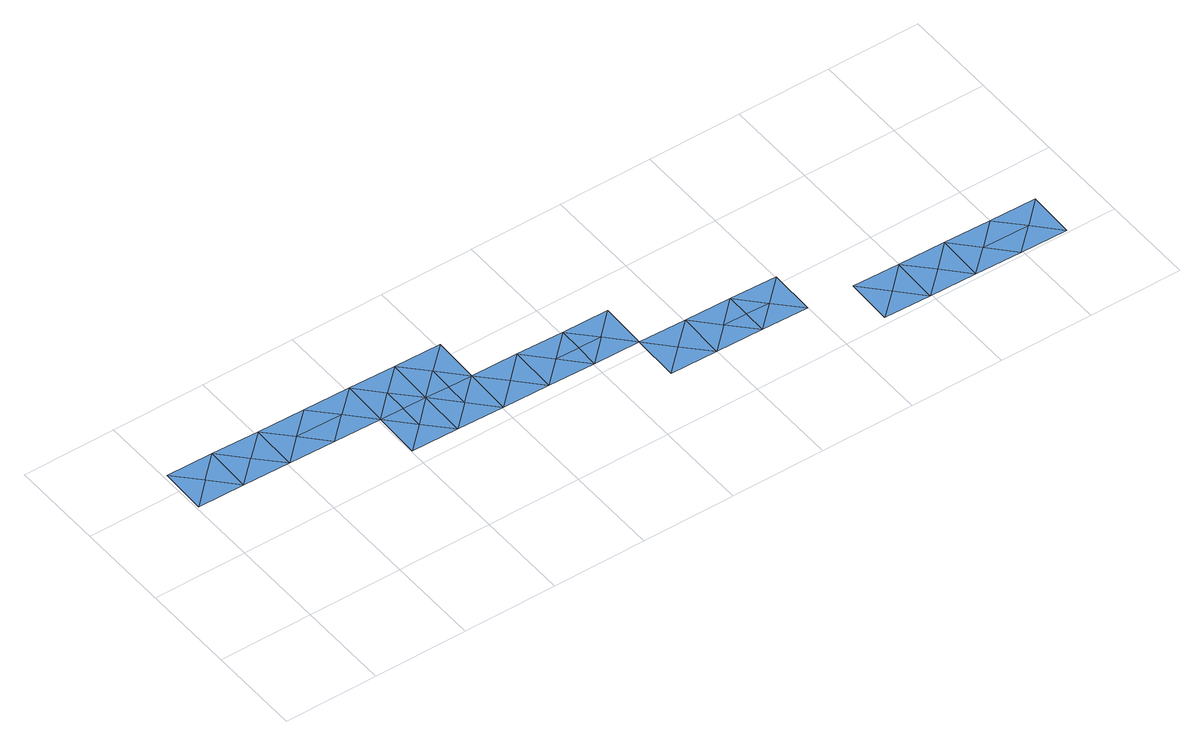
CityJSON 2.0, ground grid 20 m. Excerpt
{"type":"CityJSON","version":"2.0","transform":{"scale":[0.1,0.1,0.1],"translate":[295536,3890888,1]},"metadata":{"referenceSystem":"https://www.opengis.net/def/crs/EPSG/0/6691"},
"CityObjects":{
"waterbody1":{"type":"WaterBody","attributes":{"name":"静岡県第4次地震被害想定（元禄型関東地震）","種類":"3","津波浸水想定.浸水ランクフィールド":"Tsunami_rank.xml","津波浸水想定.浸水ランク":"2","class":"1140"},"geometry":[{"type":"MultiSurface","lod":"1","boundaries":[[[0,1,2]],[[0,3,1]],[[4,5,6]],[[6,5,7]],[[3,8,1]],[[9,10,8]],[[8,10,1]],[[5,11,7]],[[12,2,13]],[[12,3,0]],[[3,9,8]],[[12,0,2]],[[4,12,13]],[[4,13,5]],[[5,13,11]],[[11,13,2]]]}]},
"waterbody2":{"type":"WaterBody","attributes":{"name":"静岡県第4次地震被害想定（元禄型関東地震）","種類":"3","津波浸水想定.浸水ランクフィールド":"Tsunami_rank.xml","津波浸水想定.浸水ランク":"1","class":"1140"},"geometry":[{"type":"MultiSurface","lod":"1","boundaries":[[[14,15,16]],[[17,18,16]],[[15,6,19]],[[20,19,7]],[[21,14,16]],[[20,17,19]],[[15,17,16]],[[17,15,19]],[[7,19,6]],[[18,21,16]]]}]},
"waterbody3":{"type":"WaterBody","attributes":{"name":"静岡県第4次地震被害想定（元禄型関東地震）","種類":"3","津波浸水想定.浸水ランクフィールド":"Tsunami_rank.xml","津波浸水想定.浸水ランク":"2","class":"1140"},"geometry":[{"type":"MultiSurface","lod":"1","boundaries":[[[21,22,23]],[[24,25,26]],[[27,25,21]],[[27,28,25]],[[27,21,23]],[[29,24,26]],[[22,17,30]],[[22,30,23]],[[27,23,28]],[[28,26,25]],[[28,31,26]],[[31,29,26]],[[17,20,32]],[[20,7,32]],[[32,7,33]],[[30,32,33]],[[21,18,22]],[[17,22,18]],[[17,32,30]]]}]},
"waterbody4":{"type":"WaterBody","attributes":{"name":"静岡県第4次地震被害想定（元禄型関東地震）","種類":"3","津波浸水想定.浸水ランクフィールド":"Tsunami_rank.xml","津波浸水想定.浸水ランク":"1","class":"1140"},"geometry":[{"type":"MultiSurface","lod":"1","boundaries":[[[29,31,34]],[[34,31,35]],[[36,34,35]],[[36,24,34]],[[24,29,34]]]}]},
"waterbody5":{"type":"WaterBody","attributes":{"name":"静岡県第4次地震被害想定（元禄型関東地震）","種類":"3","津波浸水想定.浸水ランクフィールド":"Tsunami_rank.xml","津波浸水想定.浸水ランク":"2","class":"1140"},"geometry":[{"type":"MultiSurface","lod":"1","boundaries":[[[37,38,39]],[[40,41,42]],[[41,43,42]],[[38,42,43]],[[44,42,38]],[[42,44,40]],[[43,39,38]],[[43,35,39]],[[39,35,37]]]}]},
"waterbody6":{"type":"WaterBody","attributes":{"name":"静岡県第4次地震被害想定（元禄型関東地震）","種類":"3","津波浸水想定.浸水ランクフィールド":"Tsunami_rank.xml","津波浸水想定.浸水ランク":"1","class":"1140"},"geometry":[{"type":"MultiSurface","lod":"1","boundaries":[[[41,45,46]],[[40,44,45]],[[44,47,45]],[[47,46,45]],[[45,41,40]]]}]},
"waterbody7":{"type":"WaterBody","attributes":{"name":"静岡県第4次地震被害想定（元禄型関東地震）","種類":"3","津波浸水想定.浸水ランクフィールド":"Tsunami_rank.xml","津波浸水想定.浸水ランク":"2","class":"1140"},"geometry":[{"type":"MultiSurface","lod":"1","boundaries":[[[48,49,50]],[[51,48,50]],[[52,53,49]],[[53,52,54]],[[55,52,49]],[[49,48,55]],[[48,51,55]],[[52,55,54]]]}]},
"waterbody8":{"type":"WaterBody","attributes":{"name":"静岡県第4次地震被害想定（元禄型関東地震）","種類":"3","津波浸水想定.浸水ランクフィールド":"Tsunami_rank.xml","津波浸水想定.浸水ランク":"1","class":"1140"},"geometry":[{"type":"MultiSurface","lod":"1","boundaries":[[[56,54,57]],[[54,56,53]],[[53,56,58]],[[58,56,59]],[[58,59,60]],[[61,60,59]],[[57,61,59]],[[56,57,59]]]}]}
},
"vertices":[
[156,394,3],[105,345,3],[205,342,3],[108,445,3],[308,440,3],[356,389,3],[408,437,3],[405,337,3],[56,396,3],[8,447,3],[5,347,3],[305,340,3],[208,442,3],[256,391,3],
[608,432,3],[508,435,3],[556,384,3],[505,335,3],[555,334,3],[456,386,3],[455,336,3],[605,332,3],
[554,284,3],[603,232,3],[805,327,3],[705,330,3],[754,279,3],[654,281,3],[703,230,3],[804,277,3],[503,235,3],[803,227,3],[454,286,3],[403,237,3],
[854,276,3],[902,225,3],[905,325,3],
[900,125,3],[1000,122,3],[951,173,3],[1101,170,3],[1102,220,3],[1051,171,3],[1003,222,3],[1100,120,3],
[1151,168,3],[1202,217,3],[1200,117,3],
[1349,63,3],[1400,112,3],[1300,115,3],[1297,15,3],[1449,61,3],[1500,110,3],[1497,10,3],[1397,12,3],
[1549,58,3],[1597,7,3],[1600,107,3],[1649,56,3],[1700,105,3],[1697,5,3]
]}
